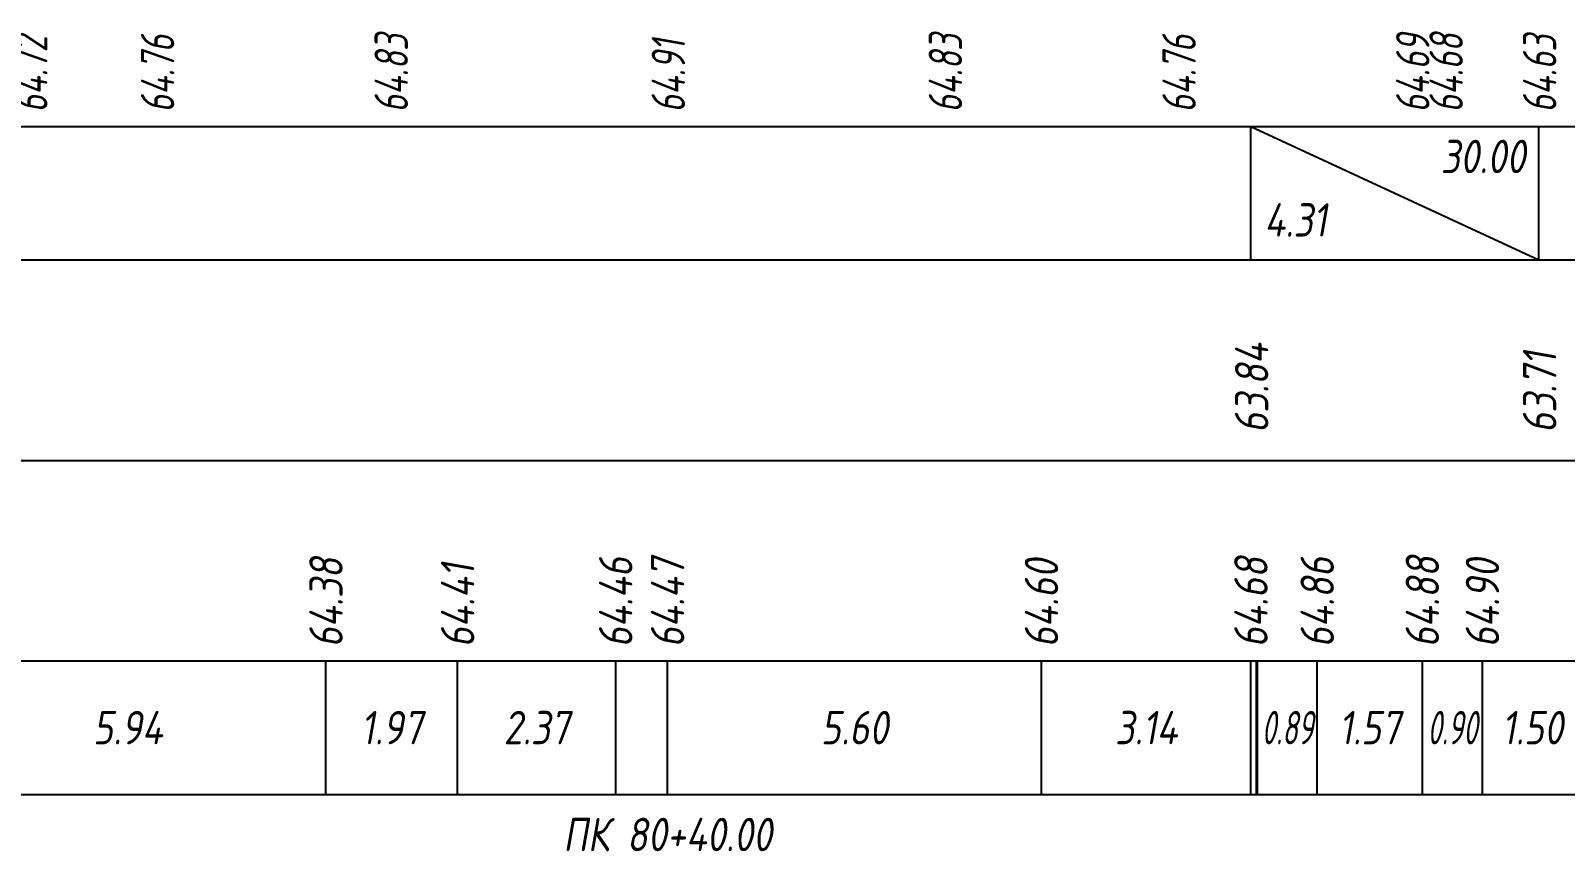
# Model space of a CAD drawing. Extents: x -717 to 1451, y -133302 to 233.
# Drawn here: x -351.8 to -236.9, y -126499.6 to -126438.1 of the extents above; entities that cross this region are included whole.
import ezdxf
from ezdxf.enums import TextEntityAlignment as Align

# ---------------------------------------------------------------- set-up
doc = ezdxf.new("R2010")
doc.units = 0
for name, color, linetype in [('Код_510', 7, 'Continuous'), ('Код_514', 1, 'Continuous'), ('Код_516', 1, 'Continuous'), ('Подписи поперечников', 7, 'Continuous'), ('Таблица', 7, 'Continuous')]:
    doc.layers.add(name, color=color, linetype=linetype)
doc.styles.add('М', font='romand.shx', dxfattribs={"width": 0.8, "oblique": 10, "height": 2.5})

msp = doc.modelspace()

# ---------------------------------------------------------------- linework, layer by layer
at = {"layer": 'Код_510'}
for p, q in [((-329.677, -126495.302), (-329.677, -126485.302)), ((-319.817, -126495.302), (-319.817, -126485.302)), ((-307.981, -126495.302), (-307.981, -126485.302)), ((-304.094, -126495.302), (-304.094, -126485.302)), ((-276.094, -126495.302), (-276.094, -126485.302)), ((-260.409, -126495.302), (-260.409, -126485.302)), ((-259.986, -126495.302), (-259.986, -126485.302)), ((-259.909, -126495.302), (-259.909, -126485.302)), ((-255.443, -126495.302), (-255.443, -126485.302)), ((-247.571, -126495.302), (-247.571, -126485.302)), ((-243.071, -126495.302), (-243.071, -126485.302))]:
    msp.add_line(p, q, dxfattribs=at)
at = {"layer": 'Код_516'}
for p, q in [((-260.409, -126455.302), (-260.409, -126445.302)), ((-260.409, -126445.302), (-238.844, -126455.302)), ((-238.844, -126455.302), (-238.844, -126445.302))]:
    msp.add_line(p, q, dxfattribs=at)
at = {"layer": 'Таблица'}
for p, q in [((-411.338, -126445.302), (-213.789, -126445.302)), ((-411.392, -126455.302), (-213.844, -126455.302)), ((-411.392, -126470.302), (-213.844, -126470.302)), ((-411.392, -126485.302), (-213.844, -126485.302)), ((-411.392, -126495.302), (-213.844, -126495.302))]:
    msp.add_line(p, q, dxfattribs=at)

# ---------------------------------------------------------------- texts
at = {"layer": 'Код_510', "style": 'М', "oblique": 10, "width": 0.8}
for s, p in [('64.38', (-329.677, -126484.302)), ('64.46', (-307.981, -126484.302)), ('64.47', (-304.094, -126484.302)), ('64.60', (-276.094, -126484.302)), ('64.68', (-260.409, -126484.302)), ('64.86', (-255.443, -126484.302)), ('64.88', (-247.571, -126484.302)), ('64.90', (-243.071, -126484.302)), ('64.41', (-319.817, -126484.302))]:
    msp.add_text(s, height=2.5, rotation=90, dxfattribs=at).set_placement(p, align=Align.MIDDLE_LEFT)
at = {"layer": 'Код_510', "style": 'М', "oblique": 10}
for s, width, p in [('5.94', 0.8, (-344.516, -126490.302)), ('1.97', 0.8, (-324.747, -126490.302)), ('2.37', 0.8, (-313.899, -126490.302)), ('5.60', 0.8, (-290.094, -126490.302)), ('3.14', 0.8, (-268.252, -126490.302)), ('0.89', 0.6, (-257.676, -126490.302)), ('1.57', 0.8, (-251.507, -126490.302)), ('0.90', 0.6, (-245.321, -126490.302)), ('1.50', 0.8, (-239.326, -126490.302))]:
    msp.add_text(s, height=2.5, dxfattribs=dict(at, width=width)).set_placement(p, align=Align.MIDDLE_CENTER)
at = {"layer": 'Код_514', "style": 'М', "oblique": 10, "width": 0.7}
for s, p in [('64.72', (-351.789, -126444.263)), ('64.76', (-342.289, -126444.263)), ('64.83', (-324.789, -126444.263)), ('64.83', (-283.289, -126444.263)), ('64.76', (-265.789, -126444.263)), ('64.69', (-248.289, -126444.263)), ('64.68', (-245.789, -126444.263)), ('64.63', (-238.789, -126444.263)), ('64.91', (-304.039, -126444.263))]:
    msp.add_text(s, height=2.5, rotation=90, dxfattribs=at).set_placement(p, align=Align.MIDDLE_LEFT)
at = {"layer": 'Код_516', "style": 'М', "oblique": 10, "width": 0.8}
msp.add_text('30.00', height=2.5, dxfattribs=at).set_placement((-239.844, -126446.302), align=Align.TOP_RIGHT)
msp.add_text('4.31', height=2.5, dxfattribs=at).set_placement((-259.409, -126454.302), align=Align.BOTTOM_LEFT)
for s, p in [('63.84', (-260.355, -126468.252)), ('63.71', (-238.789, -126468.252))]:
    msp.add_text(s, height=2.5, rotation=90, dxfattribs=at).set_placement(p, align=Align.MIDDLE_LEFT)
at = {"layer": 'Подписи поперечников', "style": 'М', "oblique": 10, "width": 0.8}
msp.add_text('ПК 80+40.00', height=2.5, dxfattribs=at).set_placement((-304.094, -126500.302), align=Align.BOTTOM_CENTER)

doc.saveas('drawing.dxf')
